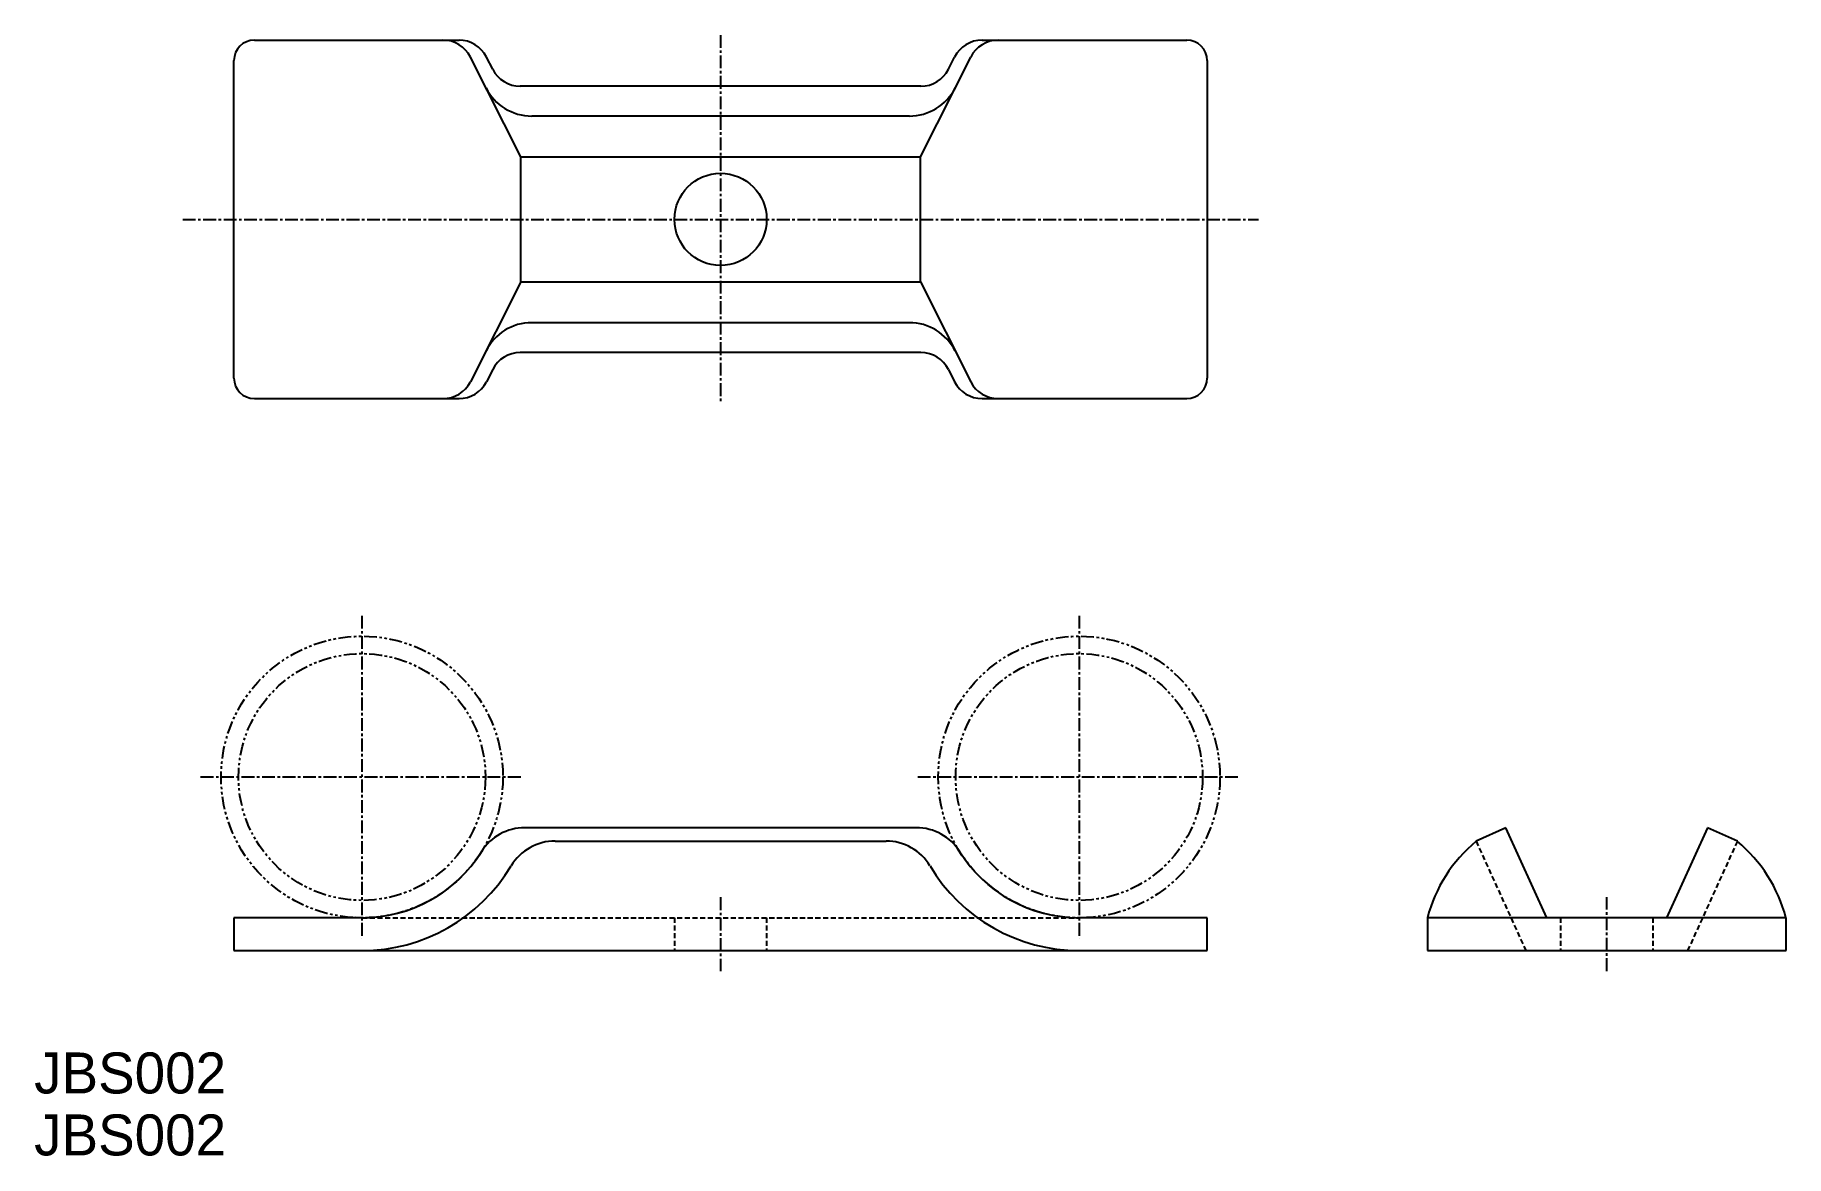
# Model space of a CAD drawing. Extents: x 0 to 171, y 0 to 109.
import ezdxf

# ---------------------------------------------------------------- set-up
doc = ezdxf.new("R2010")
doc.units = 0
for name, pattern in [('CENTER', [2, 1.25, -0.25, 0.25, -0.25]), ('DASHED', [0.75, 0.5, -0.25]), ('PHANTOM', [2.5, 1.25, -0.25, 0.25, -0.25, 0.25, -0.25])]:
    doc.linetypes.add(name, pattern=pattern)
doc.layers.get('0').update_dxf_attribs({"linetype": 'CONTINUOUS'})
doc.layers.add('CENTER', color=1, linetype='CENTER')

msp = doc.modelspace()

# ---------------------------------------------------------------- linework, layer by layer
at = {"color": 7, "linetype": 'CONTINUOUS'}
for p, q in [((21.5, 108.9), (41.47, 108.9)), ((92.53, 108.9), (112.5, 108.9)), ((19.5, 75.9), (19.5, 106.9)), ((47.5, 97.49), (42.58, 107.25)), ((44.76, 106.05), (44.15, 107.25)), ((86.5, 97.49), (91.42, 107.25)), ((89.24, 106.05), (89.85, 107.25)), ((114.5, 106.9), (114.5, 75.9)), ((86.56, 104.4), (47.44, 104.4)), ((85.43, 101.49), (48.57, 101.49)), ((47.5, 97.49), (86.5, 97.49)), ((47.5, 85.31), (47.5, 97.49)), ((86.5, 85.31), (86.5, 97.49)), ((47.5, 85.31), (42.58, 75.55)), ((47.5, 85.31), (86.5, 85.31)), ((86.5, 85.31), (91.42, 75.55)), ((85.43, 81.31), (48.57, 81.31)), ((86.56, 78.4), (47.44, 78.4)), ((44.76, 76.75), (44.15, 75.55)), ((89.24, 76.75), (89.85, 75.55)), ((21.5, 73.9), (41.47, 73.9)), ((92.53, 73.9), (112.5, 73.9)), ((86.11, 32), (47.89, 32)), ((143.66, 32), (140.75, 30.68)), ((147.66, 23.2), (143.66, 32)), ((163.33, 32), (159.33, 23.2)), ((166.25, 30.68), (163.33, 32)), ((50.85, 30.7), (83.15, 30.7)), ((32, 23.2), (19.5, 23.2)), ((19.5, 23.2), (19.5, 20)), ((114.5, 23.2), (102, 23.2)), ((114.5, 20), (114.5, 23.2)), ((136, 23.2), (136, 20)), ((171, 23.2), (136, 23.2)), ((136, 23.2), (136, 20)), ((171, 20), (171, 23.2)), ((171, 20), (171, 23.2)), ((19.5, 20), (114.5, 20)), ((136, 20), (171, 20)), ((136, 20), (171, 20))]:
    msp.add_line(p, q, dxfattribs=at)
at = {"color": 3, "linetype": 'DASHED'}
for p, q in [((140.75, 30.68), (145.6, 20)), ((166.25, 30.68), (161.39, 20)), ((32, 23.2), (102, 23.2)), ((62.5, 23.2), (62.5, 20)), ((71.5, 23.2), (71.5, 20)), ((149, 23.2), (149, 20)), ((158, 23.2), (158, 20))]:
    msp.add_line(p, q, dxfattribs=at)
msp.add_line((159.33, 23.2), (147.66, 23.2))
at = {"color": 7, "linetype": 'CONTINUOUS'}
msp.add_circle((67, 91.4), 4.5, dxfattribs=at)
at = {"color": 3, "linetype": 'PHANTOM'}
for centre, radius in [((32, 36.95), 13.75), ((102, 36.95), 13.75), ((32, 36.95), 12.05), ((102, 36.95), 12.05)]:
    msp.add_circle(centre, radius, dxfattribs=at)
at = {"color": 7, "linetype": 'CONTINUOUS'}
for centre, radius, start, end in [((21.5, 106.9), 2, 90, 180), ((39.9, 105.9), 3, 26.7325, 90), ((41.47, 105.9), 3, 26.7325, 90), ((92.53, 105.9), 3, 90, 153.2675), ((94.1, 105.9), 3, 90, 153.2675), ((112.5, 106.9), 2, 360, 90), ((47.44, 107.4), 3, 206.7325, 270), ((86.56, 107.4), 3, 270, 333.2675), ((48.57, 106.49), 5, 206.7325, 270), ((85.43, 106.49), 5, 270, 333.2675), ((48.57, 76.31), 5, 90, 153.2675), ((85.43, 76.31), 5, 26.7325, 90), ((47.44, 75.4), 3, 90, 153.2675), ((86.56, 75.4), 3, 26.7325, 90), ((21.5, 75.9), 2, 180, 270), ((39.9, 76.9), 3, 270, 333.2675), ((41.47, 76.9), 3, 270, 333.2675), ((92.53, 76.9), 3, 206.7325, 270), ((94.1, 76.9), 3, 206.7325, 270), ((112.5, 75.9), 2, 270, 0), ((47.89, 27), 5, 90.0001, 147.9494), ((86.11, 27), 5, 32.0506, 89.9999), ((32, 36.95), 13.75, 270, 327.9494), ((50.85, 25.7), 5, 90, 149.1629), ((83.15, 25.7), 5, 30.8371, 90), ((102, 36.95), 13.75, 212.0506, 270), ((150.06, 19.51), 14.54, 129.8354, 165.3024), ((156.93, 19.51), 14.54, 14.6976, 50.1646), ((32, 36.95), 16.95, 270, 329.1629), ((102, 36.95), 16.95, 210.8371, 270)]:
    msp.add_arc(centre, radius, start, end, dxfattribs=at)
at = {"layer": 'CENTER', "color": 1, "linetype": 'CENTER'}
for p, q in [((67, 109.4), (67, 73.4)), ((14.5, 91.4), (119.5, 91.4)), ((32, 52.7), (32, 21.2)), ((102, 52.7), (102, 21.2)), ((16.25, 36.95), (47.75, 36.95)), ((86.25, 36.95), (117.75, 36.95)), ((67, 25.2), (67, 18)), ((153.5, 18), (153.5, 25.2))]:
    msp.add_line(p, q, dxfattribs=at)

# ---------------------------------------------------------------- texts
at = {"color": 7, "linetype": 'CONTINUOUS'}
for p in [(0, 6.05), (0, 0)]:
    msp.add_text('JBS002', height=4, dxfattribs=at).set_placement(p)

doc.saveas('drawing.dxf')
